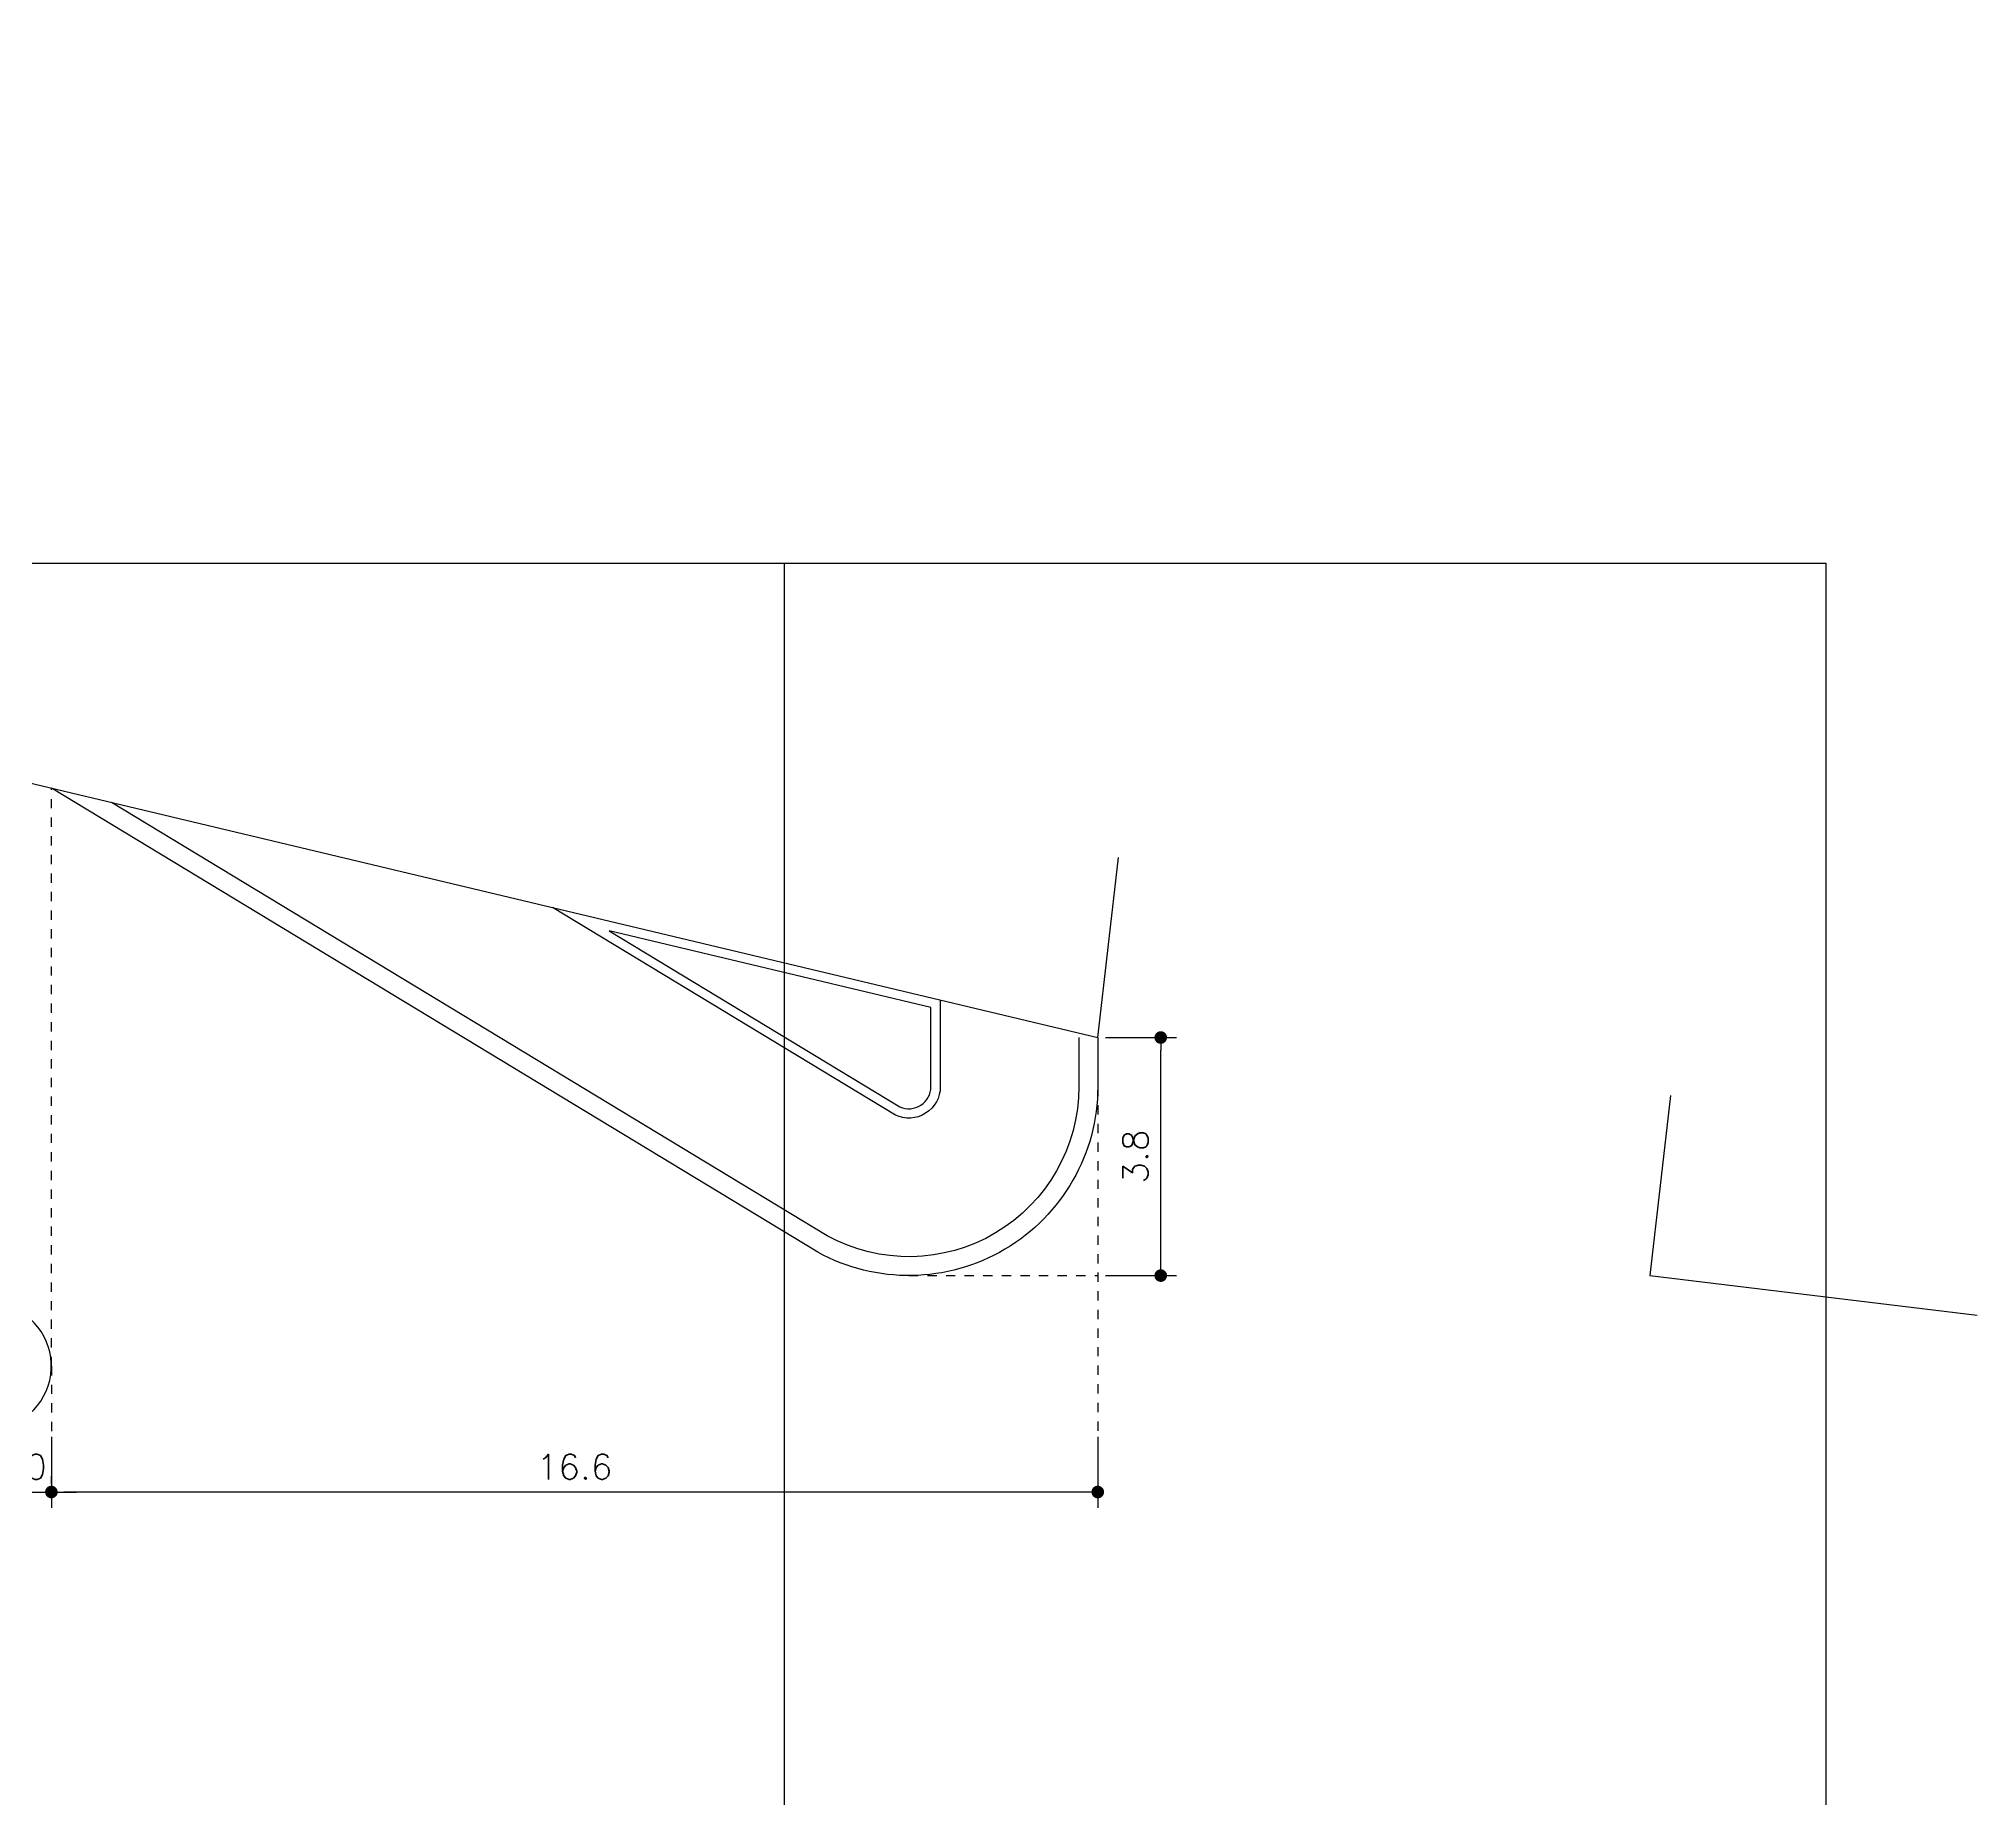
# Model space of a CAD drawing. Extents: x 387222 to 388513, y 9633222 to 9634061.
# Drawn here: x 388142.71 to 388173.49, y 9633412.99 to 9633440.94 of the extents above; entities that cross this region are included whole.
import ezdxf

# ---------------------------------------------------------------- set-up
doc = ezdxf.new("R2010")
doc.units = 0
doc.header["$LTSCALE"] = 0.049213
doc.header["$PDSIZE"] = -2.5
doc.linetypes.add('ACAD_PROJEÇÃO', pattern=[0.2, 0.1, -0.1])
doc.layers.get('Defpoints').update_dxf_attribs({"color": 8})
for name, color, linetype in [('AI-Cotas', 12, 'Continuous'), ('CORTE', 6, 'Continuous'), ('MEIO-FIO', 3, 'Continuous'), ('PROJEÇÃO', 8, 'ACAD_PROJEÇÃO')]:
    doc.layers.add(name, color=color, linetype=linetype)
doc.styles.add('RS200', font='romans.shx', dxfattribs={"height": 0.4})
doc.dimstyles.new('Cota 200', dxfattribs={"dimscale": 0.2, "dimtxt": 0.4, "dimasz": 1, "dimexe": 1.25, "dimexo": 0.625, "dimgap": 1, "dimtad": 1, "dimzin": 4, "dimdsep": 46, "dimtxsty": 'RS200', "dimblk": 'DOT', "dimcen": 0.1, "dimclrt": 2, "dimadec": 0, "dimazin": 0, "dimtfac": 1, "dimtix": 1, "dimtmove": 0, "dimatfit": 3, "dimldrblk": 'DOT', "dimfxl": 1, "dimarcsym": 0})

# ---------------------------------------------------------------- blocks, each defined once
blk = doc.blocks.new('_Dot')
at = {"color": 0, "linetype": 'ByBlock', "lineweight": -2}
blk.add_line((-0.5, 0), (-1, 0), dxfattribs=at)
at = {"color": 0, "linetype": 'ByBlock', "const_width": 0.5}
blk.add_lwpolyline([(-0.25, 0, 1), (0.25, 0, 1)], format="xyb", close=True, dxfattribs=at)
blk = doc.blocks.new('*D382')
at = {"layer": 'AI-Cotas', "color": 0, "lineweight": -2, "transparency": 16777216}
for p, q in [((388141.913, 9633417.983), (388141.913, 9633418.108)), ((388142.913, 9633417.983), (388142.913, 9633418.108)), ((388141.713, 9633417.858), (388141.513, 9633417.858)), ((388141.913, 9633417.858), (388142.913, 9633417.858)), ((388143.113, 9633417.858), (388143.313, 9633417.858))]:
    blk.add_line(p, q, dxfattribs=at)
at = {"layer": 'Defpoints', "color": 0, "transparency": 16777216}
for p in [(388141.913, 9633417.858), (388142.913, 9633417.858), (388142.913, 9633417.858)]:
    blk.add_point(p, dxfattribs=at)
at = {"layer": 'AI-Cotas', "color": 0, "lineweight": -2, "transparency": 16777216, "xscale": 0.2, "yscale": 0.2, "zscale": 0.2}
blk.add_blockref('_Dot', (388141.913, 9633417.858), dxfattribs=at)
at = {"layer": 'AI-Cotas', "color": 0, "lineweight": -2, "transparency": 16777216, "xscale": 0.2, "yscale": 0.2, "zscale": 0.2, "rotation": 180}
blk.add_blockref('_Dot', (388142.913, 9633417.858), dxfattribs=at)
at = {"layer": 'AI-Cotas', "color": 2, "transparency": 16777216, "insert": (388142.413, 9633418.258), "char_height": 0.4, "attachment_point": 5, "style": 'RS200'}
blk.add_mtext('1.0', dxfattribs=at)
blk = doc.blocks.new('*D340')
at = {"layer": 'AI-Cotas', "color": 0, "lineweight": -2, "transparency": 16777216}
for p, q in [((388142.913, 9633418.733), (388142.913, 9633417.608)), ((388159.528, 9633418.733), (388159.528, 9633417.608)), ((388159.328, 9633417.858), (388143.113, 9633417.858))]:
    blk.add_line(p, q, dxfattribs=at)
at = {"layer": 'Defpoints', "color": 0, "transparency": 16777216}
for p in [(388142.913, 9633418.858), (388159.528, 9633418.858), (388142.913, 9633417.858)]:
    blk.add_point(p, dxfattribs=at)
at = {"layer": 'AI-Cotas', "color": 0, "lineweight": -2, "transparency": 16777216, "xscale": 0.2, "yscale": 0.2, "zscale": 0.2, "rotation": 180}
blk.add_blockref('_Dot', (388142.913, 9633417.858), dxfattribs=at)
at = {"layer": 'AI-Cotas', "color": 0, "lineweight": -2, "transparency": 16777216, "xscale": 0.2, "yscale": 0.2, "zscale": 0.2}
blk.add_blockref('_Dot', (388159.528, 9633417.858), dxfattribs=at)
at = {"layer": 'AI-Cotas', "color": 2, "transparency": 16777216, "insert": (388151.22, 9633418.258), "char_height": 0.4, "attachment_point": 5, "style": 'RS200'}
blk.add_mtext('16.6', dxfattribs=at)
blk = doc.blocks.new('*D385')
at = {"layer": 'AI-Cotas', "color": 0, "lineweight": -2, "transparency": 16777216}
for p, q in [((388159.653, 9633425.076), (388160.778, 9633425.076)), ((388160.528, 9633421.495), (388160.528, 9633424.876)), ((388159.653, 9633421.295), (388160.778, 9633421.295))]:
    blk.add_line(p, q, dxfattribs=at)
at = {"layer": 'Defpoints', "color": 0, "transparency": 16777216}
for p in [(388159.528, 9633425.076), (388160.528, 9633425.076), (388159.528, 9633421.295)]:
    blk.add_point(p, dxfattribs=at)
at = {"layer": 'AI-Cotas', "color": 0, "lineweight": -2, "transparency": 16777216, "xscale": 0.2, "yscale": 0.2, "zscale": 0.2}
for p, rotation in [((388160.528, 9633425.076), 90), ((388160.528, 9633421.295), 270)]:
    blk.add_blockref('_Dot', p, dxfattribs=dict(at, rotation=rotation))
at = {"layer": 'AI-Cotas', "color": 2, "transparency": 16777216, "insert": (388160.128, 9633423.185), "char_height": 0.4, "attachment_point": 5, "rotation": 90, "style": 'RS200'}
blk.add_mtext('3.8', dxfattribs=at)

msp = doc.modelspace()

# ---------------------------------------------------------------- linework, layer by layer
msp.add_lwpolyline([(388171.089, 9633432.609), (388171.089, 9633308.609), (388107.089, 9633308.609), (388107.089, 9633432.609)], close=True)
at = {"layer": 'CORTE'}
msp.add_lwpolyline([(388154.548, 9633432.609), (388154.548, 9633308.609)], dxfattribs=at)
at = {"layer": 'MEIO-FIO'}
for points in [[(388099.86, 9633440.938), (388140.14, 9633429.697), (388159.528, 9633425.076), (388159.857, 9633427.935)], [(388168.622, 9633424.154), (388168.293, 9633421.295), (388173.493, 9633420.667)]]:
    msp.add_lwpolyline(points, dxfattribs=at)
for points in [[(388159.528, 9633425.076), (388159.528, 9633424.295, -0.570532), (388155.082, 9633421.667), (388142.913, 9633429.036)], [(388159.228, 9633425.076), (388159.228, 9633424.295, -0.56979), (388155.232, 9633421.927), (388143.868, 9633428.808)], [(388157.028, 9633425.671), (388157.028, 9633424.295, -0.550803), (388156.314, 9633423.843), (388150.872, 9633427.139)], [(388123.094, 9633420.858, 0.414214), (388125.094, 9633418.858), (388141.913, 9633418.858, 0.872407), (388142.181, 9633420.821), (388125.632, 9633425.44, 0.496368), (388123.094, 9633423.513), (388123.094, 9633420.858)]]:
    msp.add_lwpolyline(points, format="xyb", dxfattribs=at)
msp.add_lwpolyline([(388151.769, 9633426.771), (388156.385, 9633423.976, 0.54436), (388156.878, 9633424.295), (388156.878, 9633425.553)], format="xyb", close=True, dxfattribs=at)
at = {"layer": 'PROJEÇÃO', "ltscale": 30}
for points in [[(388142.913, 9633419.858), (388142.913, 9633429.036)], [(388159.528, 9633424.295), (388159.528, 9633417.858)], [(388156.528, 9633421.295), (388159.528, 9633421.295)], [(388142.913, 9633419.858), (388142.913, 9633417.858)]]:
    msp.add_lwpolyline(points, dxfattribs=at)

# ---------------------------------------------------------------- dimensions: what is measured, and where the dimension line sits
at = {"layer": 'AI-Cotas'}
for base, p1, p2, angle, picture, middle in [((388160.528, 9633425.076), (388159.528, 9633421.295), (388159.528, 9633425.076), 90, '*D385', (388160.128, 9633423.185)), ((388142.913, 9633417.858), (388159.528, 9633418.858), (388142.913, 9633418.858), 180, '*D340', (388151.22, 9633418.258)), ((388142.913, 9633417.858), (388141.913, 9633417.858), (388142.913, 9633417.858), 180, '*D382', (388142.413, 9633418.258))]:
    dim = msp.add_linear_dim(base=base, p1=p1, p2=p2, angle=angle, dimstyle='Cota 200', override={"dimdec": 1}, dxfattribs=at)
    dim.commit()
    dim.dimension.update_dxf_attribs({"geometry": picture, "text_midpoint": middle})

doc.saveas('drawing.dxf')
